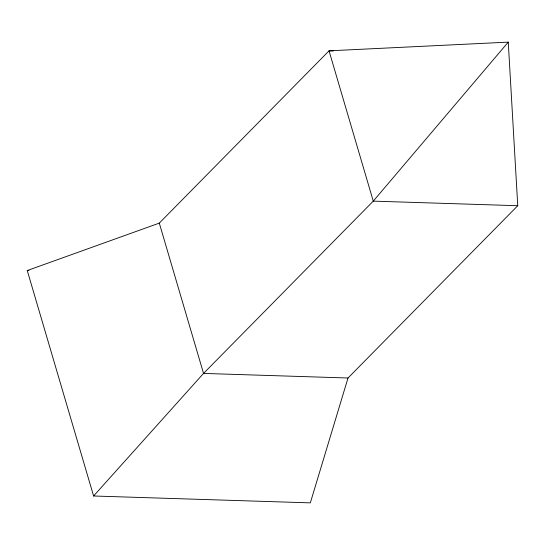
<?xml version="1.0" encoding="UTF-8"?>
<svg xmlns="http://www.w3.org/2000/svg" width="545" height="545" viewBox="0 0 545 545"><rect width="100%" height="100%" fill="white"/><g stroke="black" fill="none" stroke-linecap="round" stroke-linejoin="round"><path stroke-width="0.82" d="M348.01 378.005L310.323 502.871L93.604 495.998L27.25 270.545L159.297 223.116L329.037 50.828L508.26 42.129L517.75 205.717L348.01 378.005L203.537 373.42L93.604 495.998M508.26 42.129L373.27 201.132L203.537 373.42L159.297 223.116M333.288 50.964L329.037 50.828L373.27 201.132L517.75 205.717M27.25 270.545L28.953 270.599"/></g></svg>
